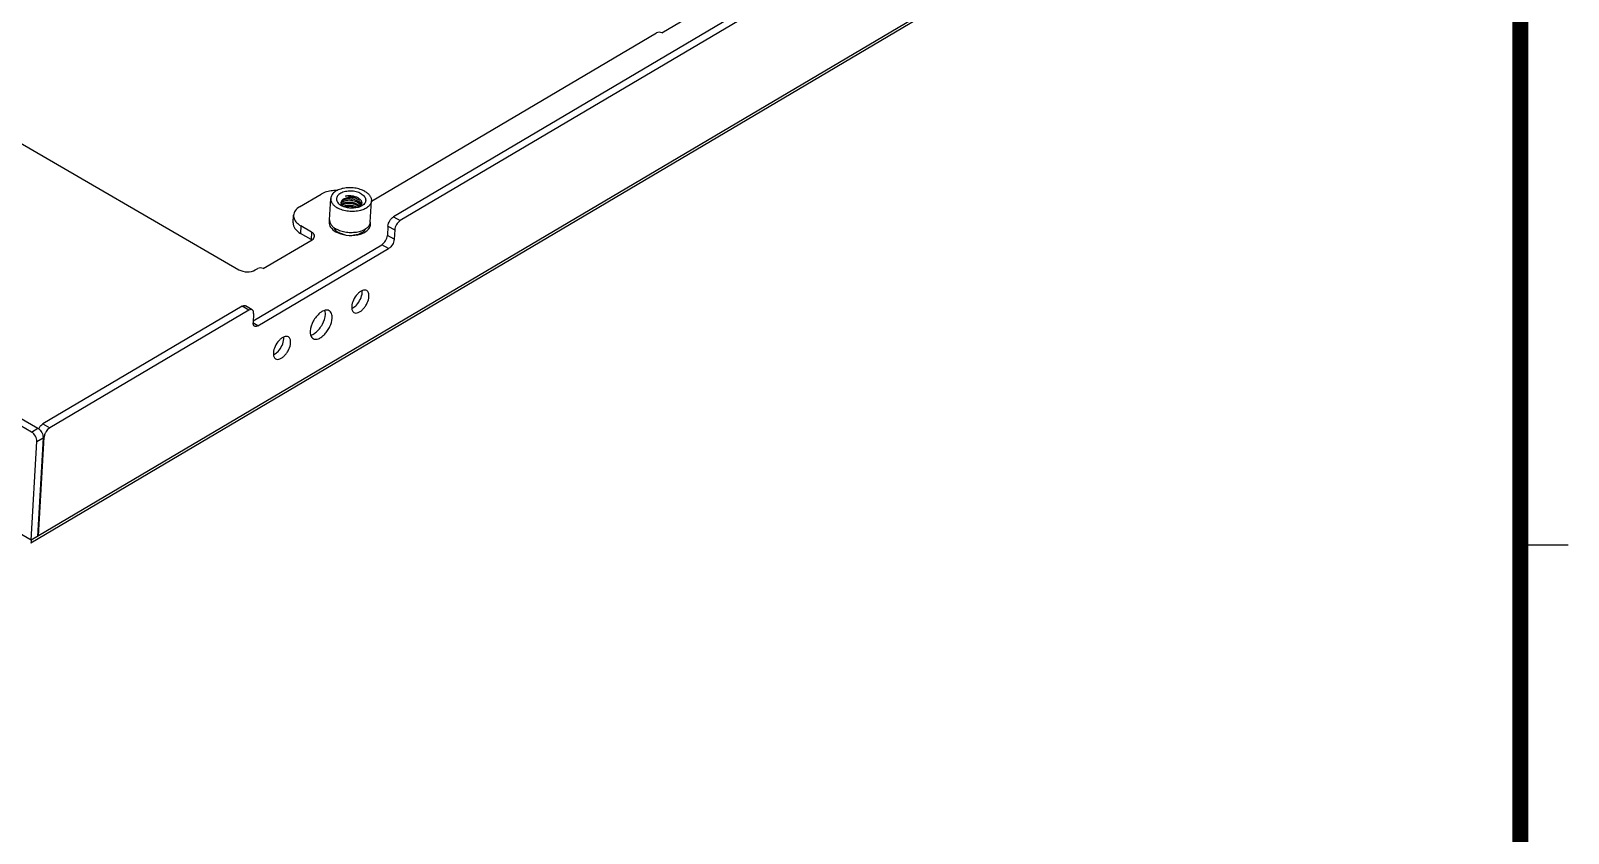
# Model space of a CAD drawing. Extents: x -425 to 6552, y -3049 to 3105.
# Drawn here: x 1311.7 to 1407.7, y -2203.5 to -2153.4 of the extents above; entities that cross this region are included whole.
import ezdxf

# ---------------------------------------------------------------- set-up
doc = ezdxf.new("R2010")
doc.units = 0
doc.layers.get('0').update_dxf_attribs({"linetype": 'CONTINUOUS'})
doc.layers.add('PANEL_TOP250DXF_CONTINUOUS', color=7, linetype='CONTINUOUS')

msp = doc.modelspace()

# ---------------------------------------------------------------- linework, layer by layer
at = {"color": 4, "linetype": 'CONTINUOUS'}
for p, q in [((1330.397, -2165.195), (1330.473, -2163.87)), ((1332.937, -2165.34), (1333.013, -2164.015)), ((1331.086, -2164.286), (1331.123, -2164.309))]:
    msp.add_line(p, q, dxfattribs=at)
msp.add_line((1407.717, -2185.529), (1404.717, -2185.529))
at = {"const_width": 1}
msp.add_lwpolyline([(1404.717, -2015.529), (604.717, -2015.529), (604.717, -2565.529), (1404.717, -2565.529)], close=True, dxfattribs=at)
at = {"color": 4, "linetype": 'CONTINUOUS'}
for centre, radius, start, end in [((1331.319, -2164.153), 0.212, 176.74901, 182.5291), ((1331.286, -2164.192), 0.182, 164.16772, 170.68348), ((1331.291, -2164.193), 0.187, 161.8754, 164.18081), ((1331.77, -2164.973), 0.652, 55.45769, 57.00335), ((1332.083, -2164.226), 0.268, 337.34331, 344.59287), ((1332.059, -2164.101), 0.355, 320.02599, 323.5117), ((1332.097, -2164.23), 0.254, 344.60451, 356.67692)]:
    msp.add_arc(centre, radius, start, end, dxfattribs=at)
for points, knots in [([(1332.607, -2163.432), (1332.513, -2163.377), (1332.304, -2163.287), (1331.964, -2163.211), (1331.607, -2163.19), (1331.261, -2163.228), (1330.951, -2163.32), (1330.734, -2163.443), (1330.605, -2163.565), (1330.534, -2163.661), (1330.488, -2163.763), (1330.475, -2163.835), (1330.473, -2163.87)], [0, 0, 0, 0, 0.131936, 0.274939, 0.421865, 0.564898, 0.69689, 0.81283, 0.864438, 0.912162, 0.9569, 1, 1, 1, 1]), ([(1330.473, -2163.87), (1330.471, -2163.897), (1330.473, -2163.951), (1330.497, -2164.06), (1330.567, -2164.195), (1330.702, -2164.338), (1330.816, -2164.417), (1330.879, -2164.454)], [0, 0, 0, 0, 0.106492, 0.2153, 0.447052, 0.70737, 1, 1, 1, 1]), ([(1332.362, -2163.576), (1332.27, -2163.523), (1332.06, -2163.443), (1331.724, -2163.398), (1331.439, -2163.421), (1331.23, -2163.48), (1331.095, -2163.54), (1330.983, -2163.614), (1330.899, -2163.702), (1330.845, -2163.8), (1330.826, -2163.906), (1330.843, -2164.012), (1330.895, -2164.114), (1330.978, -2164.208), (1331.047, -2164.261), (1331.086, -2164.286)], [0, 0, 0, 0, 0.141503, 0.295347, 0.447004, 0.517692, 0.583006, 0.642193, 0.695299, 0.743442, 0.788931, 0.834879, 0.88425, 0.939021, 1, 1, 1, 1]), ([(1331.106, -2164.162), (1331.108, -2164.196), (1331.129, -2164.267), (1331.174, -2164.324), (1331.202, -2164.35)], [0, 0, 0, 0, 0.467972, 1, 1, 1, 1]), ([(1332.057, -2163.879), (1332.009, -2163.86), (1331.908, -2163.83), (1331.749, -2163.809), (1331.589, -2163.813), (1331.438, -2163.839), (1331.306, -2163.888), (1331.201, -2163.956), (1331.139, -2164.029), (1331.113, -2164.093), (1331.107, -2164.125), (1331.107, -2164.141)], [0, 0, 0, 0, 0.14034, 0.287084, 0.433773, 0.573936, 0.702073, 0.814771, 0.912154, 0.956769, 1, 1, 1, 1]), ([(1332.147, -2164.037), (1332.105, -2164.009), (1332.01, -2163.961), (1331.855, -2163.915), (1331.691, -2163.894), (1331.53, -2163.897), (1331.382, -2163.925), (1331.274, -2163.968), (1331.204, -2164.013), (1331.151, -2164.06), (1331.123, -2164.104), (1331.113, -2164.135)], [0, 0, 0, 0, 0.133397, 0.276224, 0.422437, 0.565207, 0.697969, 0.81551, 0.867769, 0.915642, 1, 1, 1, 1]), ([(1332.142, -2164.126), (1332.1, -2164.099), (1332.008, -2164.053), (1331.857, -2164.007), (1331.697, -2163.984), (1331.539, -2163.986), (1331.392, -2164.011), (1331.267, -2164.057), (1331.17, -2164.121), (1331.126, -2164.18), (1331.114, -2164.209)], [0, 0, 0, 0, 0.132197, 0.273659, 0.418689, 0.560836, 0.693818, 0.812509, 0.914132, 1, 1, 1, 1]), ([(1331.136, -2164.266), (1331.156, -2164.24), (1331.21, -2164.192), (1331.313, -2164.14), (1331.438, -2164.104), (1331.628, -2164.083), (1331.827, -2164.103), (1332.013, -2164.163), (1332.098, -2164.206), (1332.136, -2164.231)], [0, 0, 0, 0, 0.0918, 0.199035, 0.320907, 0.454141, 0.734488, 0.87159, 1, 1, 1, 1]), ([(1332.131, -2164.321), (1332.058, -2164.274), (1331.888, -2164.204), (1331.663, -2164.175), (1331.483, -2164.187), (1331.36, -2164.212), (1331.254, -2164.254), (1331.194, -2164.293), (1331.169, -2164.315)], [0, 0, 0, 0, 0.257849, 0.532683, 0.665732, 0.789935, 0.901962, 1, 1, 1, 1]), ([(1331.384, -2163.719), (1331.452, -2163.703), (1331.596, -2163.685), (1331.812, -2163.699), (1332.019, -2163.749), (1332.146, -2163.81), (1332.201, -2163.846)], [0, 0, 0, 0, 0.24872, 0.509143, 0.764761, 1, 1, 1, 1]), ([(1332.057, -2163.879), (1332.01, -2163.847), (1331.905, -2163.792), (1331.736, -2163.739), (1331.559, -2163.713), (1331.441, -2163.714), (1331.384, -2163.719)], [0, 0, 0, 0, 0.243606, 0.499037, 0.754929, 1, 1, 1, 1]), ([(1332.153, -2163.932), (1332.146, -2163.927), (1332.115, -2163.908), (1332.082, -2163.891), (1332.057, -2163.879)], [0, 0, 0, 0, 0.243481, 1, 1, 1, 1]), ([(1332.324, -2164.337), (1332.31, -2164.295), (1332.258, -2164.214), (1332.184, -2164.154), (1332.142, -2164.126)], [0, 0, 0, 0, 0.46436, 1, 1, 1, 1]), ([(1332.147, -2164.037), (1332.174, -2164.054), (1332.222, -2164.09), (1332.282, -2164.154), (1332.323, -2164.223), (1332.338, -2164.273), (1332.342, -2164.297)], [0, 0, 0, 0, 0.282142, 0.541301, 0.778888, 1, 1, 1, 1]), ([(1332.351, -2164.244), (1332.352, -2164.216), (1332.345, -2164.157), (1332.306, -2164.072), (1332.24, -2163.995), (1332.184, -2163.952), (1332.153, -2163.932)], [0, 0, 0, 0, 0.219997, 0.454544, 0.71339, 1, 1, 1, 1]), ([(1332.201, -2163.846), (1332.245, -2163.875), (1332.323, -2163.939), (1332.386, -2164.045), (1332.403, -2164.132), (1332.399, -2164.195), (1332.38, -2164.257), (1332.357, -2164.294), (1332.344, -2164.312)], [0, 0, 0, 0, 0.289175, 0.537727, 0.652205, 0.764564, 0.879166, 1, 1, 1, 1]), ([(1333.013, -2164.015), (1333.011, -2164.048), (1332.999, -2164.114), (1332.959, -2164.21), (1332.898, -2164.3), (1332.785, -2164.415), (1332.595, -2164.536), (1332.42, -2164.598), (1332.326, -2164.623)], [0, 0, 0, 0, 0.100996, 0.205321, 0.315786, 0.43438, 0.699002, 1, 1, 1, 1]), ([(1332.362, -2163.576), (1332.406, -2163.602), (1332.485, -2163.656), (1332.58, -2163.755), (1332.64, -2163.864), (1332.661, -2163.979), (1332.639, -2164.092), (1332.577, -2164.197), (1332.48, -2164.289), (1332.4, -2164.337), (1332.357, -2164.359)], [0, 0, 0, 0, 0.147819, 0.279877, 0.397777, 0.506509, 0.614026, 0.728722, 0.856551, 1, 1, 1, 1]), ([(1332.607, -2163.432), (1332.67, -2163.468), (1332.784, -2163.547), (1332.918, -2163.691), (1332.988, -2163.826), (1333.012, -2163.935), (1333.014, -2163.989), (1333.013, -2164.015)], [0, 0, 0, 0, 0.29263, 0.552948, 0.7847, 0.893508, 1, 1, 1, 1]), ([(1332.326, -2164.623), (1332.206, -2164.655), (1331.954, -2164.693), (1331.572, -2164.682), (1331.206, -2164.607), (1330.979, -2164.512), (1330.879, -2164.454)], [0, 0, 0, 0, 0.24983, 0.510159, 0.765147, 1, 1, 1, 1]), ([(1332.249, -2164.404), (1332.16, -2164.435), (1331.967, -2164.476), (1331.671, -2164.479), (1331.382, -2164.428), (1331.202, -2164.355), (1331.123, -2164.309)], [0, 0, 0, 0, 0.244472, 0.504979, 0.762841, 1, 1, 1, 1]), ([(1331.24, -2164.367), (1331.301, -2164.334), (1331.445, -2164.29), (1331.677, -2164.279), (1331.913, -2164.32), (1332.061, -2164.384), (1332.125, -2164.426)], [0, 0, 0, 0, 0.224957, 0.483598, 0.750775, 1, 1, 1, 1]), ([(1332.016, -2164.46), (1331.964, -2164.437), (1331.855, -2164.401), (1331.685, -2164.374), (1331.516, -2164.375), (1331.406, -2164.394), (1331.355, -2164.409)], [0, 0, 0, 0, 0.250511, 0.509363, 0.763467, 1, 1, 1, 1]), ([(1332.236, -2164.408), (1332.228, -2164.4), (1332.196, -2164.368), (1332.16, -2164.34), (1332.131, -2164.321)], [0, 0, 0, 0, 0.23877, 1, 1, 1, 1]), ([(1332.136, -2164.231), (1332.152, -2164.241), (1332.208, -2164.282), (1332.258, -2164.332), (1332.285, -2164.375)], [0, 0, 0, 0, 0.269404, 1, 1, 1, 1]), ([(1332.331, -2164.329), (1332.325, -2164.336), (1332.3, -2164.363), (1332.272, -2164.387), (1332.249, -2164.404)], [0, 0, 0, 0, 0.239292, 1, 1, 1, 1]), ([(1332.357, -2164.359), (1332.348, -2164.363), (1332.313, -2164.379), (1332.277, -2164.394), (1332.249, -2164.404)], [0, 0, 0, 0, 0.243715, 1, 1, 1, 1]), ([(1330.365, -2165.349), (1330.358, -2165.461), (1330.452, -2165.717), (1330.657, -2165.874), (1330.778, -2165.944)], [0, 0, 0, 0, 0.444452, 1, 1, 1, 1]), ([(1330.397, -2165.195), (1330.396, -2165.221), (1330.398, -2165.275), (1330.422, -2165.384), (1330.492, -2165.519), (1330.626, -2165.663), (1330.74, -2165.742), (1330.803, -2165.778)], [0, 0, 0, 0, 0.106492, 0.2153, 0.447052, 0.70737, 1, 1, 1, 1]), ([(1330.641, -2165.666), (1330.645, -2165.676), (1330.661, -2165.716), (1330.683, -2165.753), (1330.702, -2165.78)], [0, 0, 0, 0, 0.241453, 1, 1, 1, 1]), ([(1330.702, -2165.78), (1330.716, -2165.8), (1330.786, -2165.885), (1330.875, -2165.951), (1330.948, -2165.994)], [0, 0, 0, 0, 0.229412, 1, 1, 1, 1]), ([(1330.778, -2165.944), (1330.976, -2166.059), (1331.44, -2166.197), (1332.031, -2166.186), (1332.465, -2166.057), (1332.72, -2165.913), (1332.897, -2165.724), (1332.948, -2165.57), (1332.952, -2165.497)], [0, 0, 0, 0, 0.274631, 0.564497, 0.69692, 0.813241, 0.91248, 1, 1, 1, 1]), ([(1332.937, -2165.34), (1332.935, -2165.375), (1332.922, -2165.447), (1332.876, -2165.549), (1332.806, -2165.645), (1332.676, -2165.767), (1332.459, -2165.89), (1332.149, -2165.982), (1331.803, -2166.019), (1331.446, -2165.999), (1331.106, -2165.922), (1330.897, -2165.833), (1330.803, -2165.778)], [0, 0, 0, 0, 0.0431, 0.087838, 0.135562, 0.18717, 0.30311, 0.435102, 0.578135, 0.725061, 0.868064, 1, 1, 1, 1]), ([(1331.396, -2166.152), (1331.315, -2166.137), (1331.16, -2166.097), (1331.014, -2166.032), (1330.948, -2165.994)], [0, 0, 0, 0, 0.519021, 1, 1, 1, 1]), ([(1332.642, -2165.779), (1332.615, -2165.835), (1332.552, -2165.912), (1332.446, -2165.993), (1332.313, -2166.071), (1332.114, -2166.142), (1331.943, -2166.169), (1331.854, -2166.176)], [0, 0, 0, 0, 0.201664, 0.315025, 0.43719, 0.705817, 1, 1, 1, 1])]:
    msp.add_open_spline(points, degree=3, knots=knots, dxfattribs=at)
for points in [[(1330.396, -2165.208), (1330.378, -2165.253), (1330.367, -2165.301), (1330.365, -2165.349)], [(1332.952, -2165.497), (1332.955, -2165.449), (1332.95, -2165.401), (1332.938, -2165.355)]]:
    msp.add_open_spline(points, degree=3, dxfattribs=at)
at = {"layer": 'PANEL_TOP250DXF_CONTINUOUS', "color": 7, "linetype": 'CONTINUOUS'}
for p, q in [((1397.966, -2134.411), (1311.747, -2185.394)), ((1398.198, -2134.099), (1311.772, -2185.203)), ((1375.483, -2140.712), (1334.39, -2165.011)), ((1375.904, -2140.957), (1334.812, -2165.255)), ((1351.141, -2153.532), (1354.272, -2151.681)), ((1333.011, -2164.047), (1350.802, -2153.527)), ((1299.375, -2153.633), (1324.739, -2168.321)), ((1311.772, -2185.203), (1262.564, -2156.708)), ((1328.529, -2164.393), (1329.866, -2163.603)), ((1328.119, -2165.39), (1328.146, -2164.922)), ((1334.39, -2165.011), (1334.812, -2165.255)), ((1328.605, -2165.583), (1328.579, -2166.05)), ((1329.246, -2166.437), (1328.579, -2166.05)), ((1329.273, -2165.969), (1328.605, -2165.583)), ((1329.273, -2165.969), (1329.246, -2166.437)), ((1334.042, -2165.594), (1334.008, -2166.178)), ((1334.042, -2165.594), (1334.463, -2165.838)), ((1334.463, -2165.838), (1334.43, -2166.422)), ((1325.631, -2171.508), (1333.66, -2166.76)), ((1325.928, -2171.826), (1334.082, -2167.005)), ((1326.254, -2168.248), (1329.303, -2166.445)), ((1334.082, -2167.005), (1333.66, -2166.76)), ((1334.43, -2166.422), (1334.008, -2166.178)), ((1325.755, -2168.337), (1325.915, -2168.243)), ((1324.932, -2170.604), (1312.506, -2177.951)), ((1325.354, -2170.848), (1312.928, -2178.195)), ((1325.354, -2170.848), (1324.932, -2170.604)), ((1325.572, -2170.822), (1325.15, -2170.578)), ((1325.928, -2171.826), (1325.615, -2171.645)), ((1325.658, -2171.045), (1325.624, -2171.629)), ((1305.859, -2174.56), (1312.185, -2178.223)), ((1311.794, -2178.455), (1305.467, -2174.791)), ((1311.794, -2178.455), (1312.185, -2178.223)), ((1312.506, -2177.951), (1312.928, -2178.195)), ((1311.772, -2185.203), (1312.123, -2179.048)), ((1312.123, -2179.048), (1312.515, -2178.817)), ((1312.515, -2178.817), (1312.164, -2184.972)), ((1312.229, -2184.933), (1312.58, -2178.778)), ((1312.512, -2178.738), (1312.58, -2178.778)), ((1312.229, -2184.933), (1312.168, -2184.898)), ((1311.747, -2185.394), (1311.744, -2185.394))]:
    msp.add_line(p, q, dxfattribs=at)
msp.add_arc((1328.972, -2166.912), 0.549, 54.49759, 59.98487, dxfattribs=at)
for points, knots in [([(1351.141, -2153.532), (1351.09, -2153.502), (1350.972, -2153.477), (1350.852, -2153.498), (1350.802, -2153.527)], [0, 0, 0, 0, 0.509129, 1, 1, 1, 1]), ([(1330.865, -2163.372), (1330.772, -2163.371), (1330.429, -2163.385), (1330.082, -2163.475), (1329.866, -2163.603)], [0, 0, 0, 0, 0.270622, 1, 1, 1, 1]), ([(1328.146, -2164.922), (1328.141, -2165.014), (1328.19, -2165.218), (1328.325, -2165.372), (1328.406, -2165.442)], [0, 0, 0, 0, 0.462053, 1, 1, 1, 1]), ([(1328.529, -2164.393), (1328.424, -2164.456), (1328.242, -2164.599), (1328.152, -2164.82), (1328.146, -2164.922)], [0, 0, 0, 0, 0.543874, 1, 1, 1, 1]), ([(1334.042, -2165.594), (1334.048, -2165.477), (1334.134, -2165.253), (1334.291, -2165.07), (1334.39, -2165.011)], [0, 0, 0, 0, 0.503739, 1, 1, 1, 1]), ([(1328.119, -2165.39), (1328.112, -2165.513), (1328.216, -2165.798), (1328.445, -2165.973), (1328.579, -2166.05)], [0, 0, 0, 0, 0.444455, 1, 1, 1, 1]), ([(1328.406, -2165.442), (1328.421, -2165.455), (1328.484, -2165.506), (1328.552, -2165.552), (1328.605, -2165.583)], [0, 0, 0, 0, 0.240496, 1, 1, 1, 1]), ([(1329.457, -2166.233), (1329.46, -2166.184), (1329.418, -2166.07), (1329.327, -2166), (1329.273, -2165.969)], [0, 0, 0, 0, 0.444432, 1, 1, 1, 1]), ([(1334.812, -2165.255), (1334.713, -2165.314), (1334.556, -2165.497), (1334.47, -2165.721), (1334.463, -2165.838)], [0, 0, 0, 0, 0.496261, 1, 1, 1, 1]), ([(1329.303, -2166.445), (1329.345, -2166.42), (1329.418, -2166.363), (1329.454, -2166.274), (1329.457, -2166.233)], [0, 0, 0, 0, 0.543684, 1, 1, 1, 1]), ([(1333.66, -2166.76), (1333.759, -2166.702), (1333.916, -2166.519), (1334.002, -2166.295), (1334.008, -2166.178)], [0, 0, 0, 0, 0.496261, 1, 1, 1, 1]), ([(1334.43, -2166.422), (1334.423, -2166.539), (1334.337, -2166.763), (1334.181, -2166.946), (1334.082, -2167.005)], [0, 0, 0, 0, 0.503739, 1, 1, 1, 1]), ([(1324.739, -2168.321), (1324.893, -2168.41), (1325.247, -2168.487), (1325.608, -2168.424), (1325.755, -2168.337)], [0, 0, 0, 0, 0.509125, 1, 1, 1, 1]), ([(1326.254, -2168.248), (1326.203, -2168.218), (1326.085, -2168.193), (1325.964, -2168.214), (1325.915, -2168.243)], [0, 0, 0, 0, 0.509129, 1, 1, 1, 1]), ([(1332.138, -2169.843), (1332.035, -2169.953), (1331.874, -2170.2), (1331.788, -2170.485), (1331.78, -2170.625)], [0, 0, 0, 0, 0.518496, 1, 1, 1, 1]), ([(1332.076, -2170.526), (1332.178, -2170.416), (1332.34, -2170.169), (1332.426, -2169.884), (1332.434, -2169.744)], [0, 0, 0, 0, 0.518496, 1, 1, 1, 1]), ([(1332.715, -2169.621), (1332.678, -2169.6), (1332.585, -2169.578), (1332.435, -2169.614), (1332.28, -2169.705), (1332.185, -2169.792), (1332.138, -2169.843)], [0, 0, 0, 0, 0.191094, 0.415517, 0.686603, 1, 1, 1, 1]), ([(1332.856, -2169.988), (1332.86, -2169.912), (1332.853, -2169.772), (1332.766, -2169.651), (1332.715, -2169.621)], [0, 0, 0, 0, 0.562756, 1, 1, 1, 1]), ([(1324.932, -2170.604), (1324.968, -2170.582), (1325.04, -2170.551), (1325.121, -2170.561), (1325.15, -2170.578)], [0, 0, 0, 0, 0.557656, 1, 1, 1, 1]), ([(1325.572, -2170.822), (1325.543, -2170.805), (1325.462, -2170.795), (1325.39, -2170.826), (1325.354, -2170.848)], [0, 0, 0, 0, 0.442344, 1, 1, 1, 1]), ([(1325.658, -2171.045), (1325.66, -2170.998), (1325.656, -2170.914), (1325.603, -2170.84), (1325.572, -2170.822)], [0, 0, 0, 0, 0.562703, 1, 1, 1, 1]), ([(1330.377, -2170.881), (1330.301, -2170.836), (1330.14, -2170.831), (1329.949, -2170.911), (1329.849, -2170.978), (1329.799, -2171.017)], [0, 0, 0, 0, 0.425413, 0.692503, 1, 1, 1, 1]), ([(1330.135, -2171.104), (1330.136, -2171.081), (1330.138, -2170.997), (1330.128, -2170.912), (1330.111, -2170.853)], [0, 0, 0, 0, 0.269687, 1, 1, 1, 1]), ([(1330.557, -2171.348), (1330.562, -2171.25), (1330.552, -2171.072), (1330.443, -2170.919), (1330.377, -2170.881)], [0, 0, 0, 0, 0.562756, 1, 1, 1, 1]), ([(1331.78, -2170.625), (1331.775, -2170.701), (1331.783, -2170.841), (1331.869, -2170.962), (1331.921, -2170.992)], [0, 0, 0, 0, 0.562756, 1, 1, 1, 1]), ([(1331.784, -2170.744), (1331.809, -2170.733), (1331.918, -2170.677), (1332.011, -2170.595), (1332.076, -2170.526)], [0, 0, 0, 0, 0.224749, 1, 1, 1, 1]), ([(1331.921, -2170.992), (1331.957, -2171.013), (1332.051, -2171.035), (1332.2, -2170.999), (1332.355, -2170.909), (1332.505, -2170.771), (1332.641, -2170.597), (1332.783, -2170.342), (1332.848, -2170.128), (1332.856, -2169.988)], [0, 0, 0, 0, 0.082044, 0.178361, 0.294679, 0.429158, 0.575593, 0.72554, 1, 1, 1, 1]), ([(1325.71, -2171.852), (1325.679, -2171.834), (1325.627, -2171.76), (1325.622, -2171.676), (1325.624, -2171.629)], [0, 0, 0, 0, 0.437297, 1, 1, 1, 1]), ([(1325.928, -2171.826), (1325.892, -2171.847), (1325.821, -2171.879), (1325.739, -2171.868), (1325.71, -2171.852)], [0, 0, 0, 0, 0.557656, 1, 1, 1, 1]), ([(1329.799, -2171.017), (1329.624, -2171.156), (1329.349, -2171.513), (1329.199, -2171.942), (1329.187, -2172.158)], [0, 0, 0, 0, 0.507638, 1, 1, 1, 1]), ([(1329.367, -2172.625), (1329.413, -2172.652), (1329.532, -2172.68), (1329.722, -2172.634), (1329.919, -2172.519), (1330.11, -2172.344), (1330.283, -2172.122), (1330.464, -2171.798), (1330.547, -2171.526), (1330.557, -2171.348)], [0, 0, 0, 0, 0.082044, 0.178361, 0.294679, 0.429158, 0.575593, 0.72554, 1, 1, 1, 1]), ([(1329.523, -2172.244), (1329.698, -2172.105), (1329.973, -2171.748), (1330.123, -2171.32), (1330.135, -2171.104)], [0, 0, 0, 0, 0.507638, 1, 1, 1, 1]), ([(1327.246, -2172.735), (1327.144, -2172.846), (1326.982, -2173.093), (1326.896, -2173.378), (1326.888, -2173.517)], [0, 0, 0, 0, 0.518496, 1, 1, 1, 1]), ([(1327.184, -2173.419), (1327.286, -2173.309), (1327.448, -2173.062), (1327.534, -2172.776), (1327.542, -2172.637)], [0, 0, 0, 0, 0.518496, 1, 1, 1, 1]), ([(1327.823, -2172.514), (1327.786, -2172.493), (1327.693, -2172.471), (1327.543, -2172.507), (1327.388, -2172.598), (1327.293, -2172.685), (1327.246, -2172.735)], [0, 0, 0, 0, 0.191094, 0.415517, 0.686603, 1, 1, 1, 1]), ([(1327.964, -2172.881), (1327.968, -2172.804), (1327.961, -2172.665), (1327.874, -2172.544), (1327.823, -2172.514)], [0, 0, 0, 0, 0.562756, 1, 1, 1, 1]), ([(1329.187, -2172.158), (1329.181, -2172.255), (1329.191, -2172.433), (1329.301, -2172.587), (1329.367, -2172.625)], [0, 0, 0, 0, 0.562756, 1, 1, 1, 1]), ([(1329.211, -2172.408), (1329.237, -2172.402), (1329.349, -2172.365), (1329.451, -2172.301), (1329.523, -2172.244)], [0, 0, 0, 0, 0.224448, 1, 1, 1, 1]), ([(1326.888, -2173.517), (1326.883, -2173.594), (1326.891, -2173.734), (1326.977, -2173.855), (1327.029, -2173.885)], [0, 0, 0, 0, 0.562756, 1, 1, 1, 1]), ([(1326.892, -2173.636), (1326.917, -2173.626), (1327.026, -2173.57), (1327.119, -2173.488), (1327.184, -2173.419)], [0, 0, 0, 0, 0.224749, 1, 1, 1, 1]), ([(1327.029, -2173.885), (1327.065, -2173.906), (1327.159, -2173.927), (1327.308, -2173.891), (1327.463, -2173.801), (1327.613, -2173.664), (1327.749, -2173.489), (1327.891, -2173.235), (1327.956, -2173.021), (1327.964, -2172.881)], [0, 0, 0, 0, 0.082044, 0.178361, 0.294679, 0.429158, 0.575593, 0.72554, 1, 1, 1, 1]), ([(1312.123, -2179.048), (1312.13, -2178.933), (1312.057, -2178.698), (1311.896, -2178.514), (1311.794, -2178.455)], [0, 0, 0, 0, 0.494633, 1, 1, 1, 1]), ([(1312.238, -2178.259), (1312.269, -2178.282), (1312.385, -2178.39), (1312.466, -2178.536), (1312.496, -2178.652)], [0, 0, 0, 0, 0.24232, 1, 1, 1, 1]), ([(1312.341, -2178.1), (1312.353, -2178.084), (1312.402, -2178.028), (1312.46, -2177.979), (1312.506, -2177.951)], [0, 0, 0, 0, 0.2688, 1, 1, 1, 1]), ([(1312.661, -2178.501), (1312.649, -2178.524), (1312.609, -2178.612), (1312.584, -2178.707), (1312.58, -2178.778)], [0, 0, 0, 0, 0.267479, 1, 1, 1, 1]), ([(1312.928, -2178.195), (1312.902, -2178.211), (1312.792, -2178.293), (1312.709, -2178.406), (1312.661, -2178.501)], [0, 0, 0, 0, 0.224956, 1, 1, 1, 1]), ([(1312.496, -2178.652), (1312.5, -2178.666), (1312.512, -2178.72), (1312.517, -2178.776), (1312.515, -2178.817)], [0, 0, 0, 0, 0.264278, 1, 1, 1, 1]), ([(1311.772, -2185.203), (1311.771, -2185.231), (1311.768, -2185.278), (1311.762, -2185.339), (1311.755, -2185.373), (1311.751, -2185.392), (1311.747, -2185.394)], [0, 0, 0, 0, 0.427889, 0.736572, 0.921365, 1, 1, 1, 1])]:
    msp.add_open_spline(points, degree=3, knots=knots, dxfattribs=at)
for points in [[(1332.434, -2169.744), (1332.436, -2169.705), (1332.436, -2169.665), (1332.431, -2169.625)], [(1327.542, -2172.637), (1327.544, -2172.597), (1327.544, -2172.557), (1327.539, -2172.518)], [(1312.185, -2178.223), (1312.204, -2178.234), (1312.221, -2178.246), (1312.238, -2178.259)], [(1312.238, -2178.259), (1312.266, -2178.203), (1312.301, -2178.149), (1312.341, -2178.1)]]:
    msp.add_open_spline(points, degree=3, dxfattribs=at)

doc.saveas('drawing.dxf')
